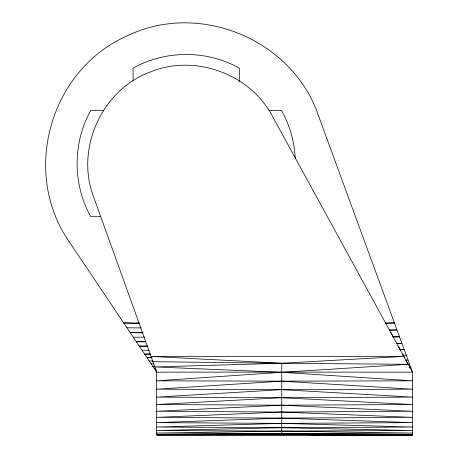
<?xml version="1.0" encoding="UTF-8"?>
<svg xmlns="http://www.w3.org/2000/svg" width="458" height="458" viewBox="0 0 458 458"><rect width="100%" height="100%" fill="white"/><g stroke="black" fill="none" stroke-linecap="round" stroke-linejoin="round"><path stroke-width="0.69" d="M408.181 364.31L281.744 372.314L156.682 380.816L281.744 381.153L412.463 380.816L281.744 372.314L154.81 366.932L281.744 363.257L403.853 356.398L151.02 356.398L281.744 363.257L409.601 364.328L408.175 364.287M385.155 323.411L394.435 322.947L385.149 322.947M389.168 330.332L397.006 329.949L389.168 329.903M393.09 337.111L399.519 336.807L393.09 336.779M396.233 343.637L401.924 343.385L396.233 343.368M145.575 341.387L136.318 341.771L145.575 341.863M399.908 349.717L404.185 349.546L399.908 349.534M150.333 353.931L144.619 354.154L150.333 354.2M142.993 332.233L130.129 332.548L142.993 332.892M147.785 345.927L139.243 346.139L147.785 346.351M152.004 357.624L147.018 357.732L152.004 357.83M133.272 337.225L144.682 337.145M142.02 350.278L149.142 350.227M149.194 360.973L152.754 360.95M412.463 372.136L156.682 372.136L69.358 241.939C20.833 172.305 50.002 69.387 127.845 35.569C199.825 1.048 292.284 39.691 318.287 115.17L412.463 372.136L412.463 435.1L156.682 435.1L156.682 372.136L93.627 196.883C75.083 148.678 101.957 89.608 150.482 71.912C194.885 53.689 250.217 73.841 272.499 116.355L412.337 371.902M156.682 435.1L412.463 434.59L281.744 433.474L156.682 433.056L281.744 431.104L412.463 430.531L281.744 427.726L156.682 427.039L281.744 423.381L412.463 422.631L281.744 418.131L156.682 417.358L281.744 412.051L412.463 411.295L281.744 405.21L156.682 404.517L281.744 397.716L412.463 397.115L281.744 389.661L156.682 389.18L281.744 381.153L412.463 389.18L281.744 389.661L156.682 397.115L281.744 397.716L412.463 404.517L281.744 405.21L156.682 411.295L281.744 412.051L412.463 417.358L281.744 418.131L156.682 422.631L281.744 423.381L412.463 427.039L281.744 427.726L156.682 430.531L281.744 431.104L412.463 433.056L281.744 433.474L156.682 434.59L412.463 435.1L310.627 434.871M103.474 110.452L90.793 110.452C72.553 142.81 72.553 184.345 90.793 216.703L100.657 216.703M268.92 110.452L281.601 110.452C289.708 125.2 294.414 141.734 295.278 158.537M139.409 322.947L123.694 322.947L139.421 323.634M402.685 355.162L406.24 355.162M405.204 360.125L408.061 360.125M155.262 370.018L156.693 370.024M151.123 363.847L153.974 363.864M126.929 327.773L141.184 327.917M152.92 361.677L281.744 363.257L281.744 434.802M390.8 332.548L393.365 337.225M398.237 346.139L400.504 350.278M402.622 354.154L404.58 357.732M406.355 360.973L407.929 363.847M409.286 366.331L410.414 368.392M411.307 370.018L411.948 371.192M239.322 81.558L239.322 68.173C206.964 49.933 165.43 49.933 133.072 68.173L133.072 80.854M154.924 366.297L152.789 366.331L154.924 366.36M155.594 368.387L154.174 368.392L155.594 368.415M410.837 367.694L409.406 367.694L410.837 367.694"/></g></svg>
